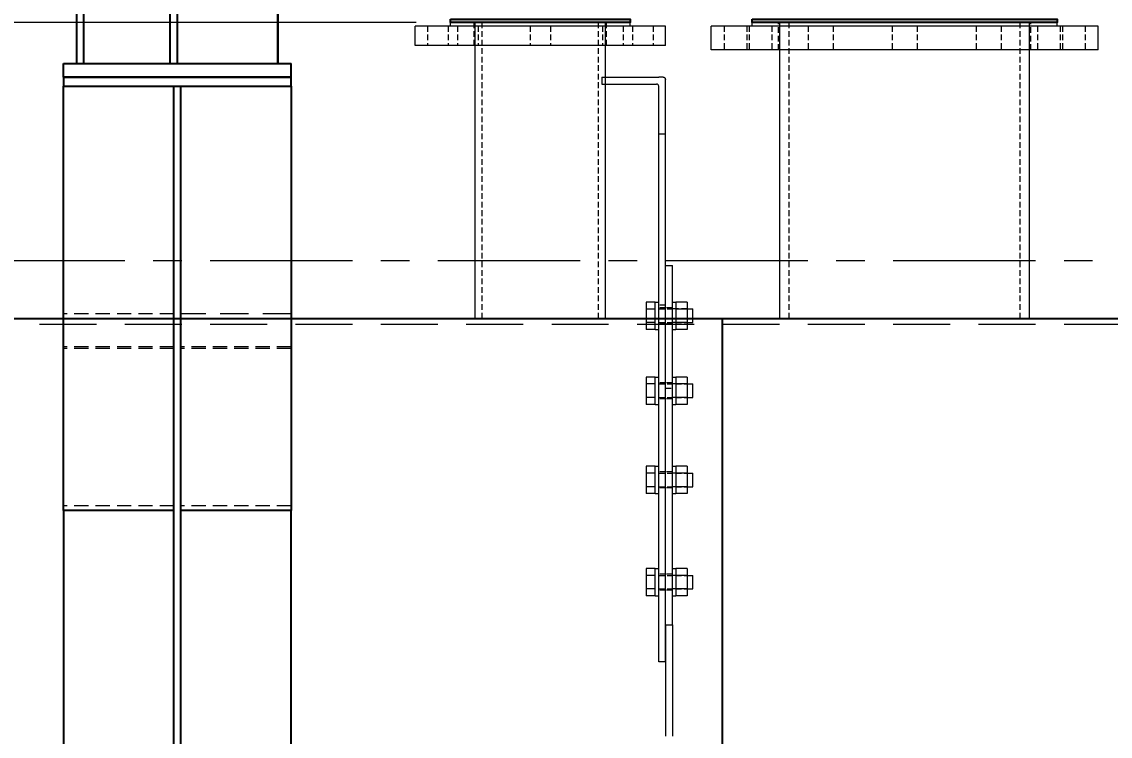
# Model space of a CAD drawing. Header units: millimetres. Extents: x -46397 to 283259, y -8690 to 23983.
# Drawn here: x 2798 to 3754, y 5625 to 6253 of the extents above; entities that cross this region are included whole.
import ezdxf

# ---------------------------------------------------------------- set-up
doc = ezdxf.new("R2010")
doc.units = ezdxf.units.MM
for name, pattern in [('CENTER', [2, 1.25, -0.25, 0.25, -0.25]), ('HIDDEN', [0.375, 0.25, -0.125]), ('HIDDENX2', [0.75, 0.5, -0.25])]:
    doc.linetypes.add(name, pattern=pattern)
doc.layers.get('Defpoints').update_dxf_attribs({"lineweight": 0})
for name, color, linetype, lineweight in [('AM_8', 1, 'Continuous', 25), ('CHUAN NET KHUAT', 4, 'HIDDEN', 0), ('DUONGCHINH', 7, 'Continuous', 25), ('DUONGTAM', 1, 'CENTER', 0), ('PHANTOM 2', 8, 'Continuous', 0), ('Standard', 7, 'Continuous', 0)]:
    doc.layers.add(name, color=color, linetype=linetype, lineweight=lineweight)
doc.styles.add('GHI CHÚ 1', font='isocp_IV25.ttf', dxfattribs={"width": 0.8})
doc.dimstyles.new('1-30SCALE', dxfattribs={"dimtxt": 75, "dimasz": 75, "dimexe": 37.5, "dimexo": 30, "dimgap": 30, "dimtad": 1, "dimtoh": 1, "dimdec": 0, "dimdsep": 46, "dimtxsty": 'GHI CHÚ 1', "dimcen": 0.09, "dimclrd": 256, "dimclre": 256, "dimclrt": 2, "dimadec": 0, "dimazin": 0, "dimtfac": 1, "dimtdec": 0, "dimtofl": 0, "dimtmove": 0, "dimatfit": 3, "dimfxl": 1, "dimlwd": 0, "dimlwe": 0, "dimarcsym": 0})

# ---------------------------------------------------------------- blocks, each defined once
blk = doc.blocks.new('A$Cb6d5b212')
at = {"color": 2, "linetype": 'Continuous', "lineweight": 0, "ltscale": 10, "extrusion": (2.28848e-17, 1, 0)}
blk.add_line((0, -990), (0, 990), dxfattribs=at)
at = {"layer": 'CHUAN NET KHUAT', "color": 3, "linetype": 'HIDDENX2', "lineweight": 0, "ltscale": 100, "extrusion": (2.28848e-17, 1, 0)}
for p, q in [((-1500, 985), (0, 985)), ((0, 985), (1500, 985))]:
    blk.add_line(p, q, dxfattribs=at)
at = {"layer": 'DUONGCHINH', "color": 2, "ltscale": 10, "extrusion": (2.28848e-17, 1, 0)}
for p, q in [((-1500, 990), (0, 990)), ((0, -990), (0, 990)), ((0, 990), (1500, 990))]:
    blk.add_line(p, q, dxfattribs=at)
blk = doc.blocks.new('A$C0143f3ea')
at = {"layer": 'DUONGTAM', "color": 5, "lineweight": 0, "ltscale": 100, "extrusion": (2.28848e-17, 1, 0)}
blk.add_line((-3050, 1041), (3050, 1041), dxfattribs=at)
blk = doc.blocks.new('A$Cd98a78a3')
at = {"color": 7, "linetype": 'Continuous', "lineweight": 0, "ltscale": 10, "extrusion": (2.28848e-17, 1, 0)}
for p, q in [((-106.02, 1202), (-106.02, 1196)), ((-106.02, 1202), (-56.04, 1202)), ((-106.02, 1196), (-58.04, 1196)), ((-56.04, 1202), (-56.04, 1202)), ((-52.04, 1202), (-56.04, 1202)), ((-52.04, 1202), (-56.04, 1202)), ((-50.04, 1200), (-50.04, 1200)), ((-50.04, 1151.8), (-50.04, 1200)), ((-56.04, 1151.8), (-56.04, 1194)), ((-56.04, 688.04), (-56.04, 1151.8)), ((-50.04, 1151.8), (-56.04, 1151.8)), ((-50.04, 688.04), (-50.04, 1151.8)), ((-50.04, 1036.62), (-44.04, 1036.62)), ((-44.04, 720.71), (-44.04, 1036.62)), ((-67.04, 1004.21), (-67.04, 998.23)), ((-59.04, 1004.21), (-67.04, 1004.21)), ((-59.04, 980.26), (-59.04, 1004.26)), ((-59.04, 1004.26), (-56.04, 1004.26)), ((-44.04, 1004.26), (-41.04, 1004.26)), ((-41.04, 1004.26), (-41.04, 980.26)), ((-31.04, 1004.21), (-41.04, 1004.21)), ((-31.04, 1004.21), (-31.04, 998.23)), ((-67.04, 998.23), (-67.04, 986.28)), ((-59.04, 998.23), (-67.04, 998.23)), ((-31.04, 998.23), (-41.04, 998.23)), ((-31.04, 998.26), (-26.04, 998.26)), ((-31.04, 998.23), (-31.04, 986.28)), ((-26.04, 986.26), (-26.04, 998.26)), ((-67.04, 986.28), (-67.04, 980.3)), ((-59.04, 986.28), (-67.04, 986.28)), ((-31.04, 986.28), (-41.04, 986.28)), ((-31.04, 986.28), (-31.04, 980.3)), ((-31.04, 986.26), (-26.04, 986.26)), ((-59.04, 980.3), (-67.04, 980.3)), ((-59.04, 980.26), (-56.04, 980.26)), ((-44.04, 980.26), (-41.04, 980.26)), ((-31.04, 980.3), (-41.04, 980.3)), ((-67.04, 938.35), (-67.04, 932.38)), ((-59.04, 938.35), (-67.04, 938.35)), ((-59.04, 914.4), (-59.04, 938.4)), ((-59.04, 938.4), (-56.04, 938.4)), ((-44.04, 938.4), (-41.04, 938.4)), ((-41.04, 938.4), (-41.04, 914.4)), ((-31.04, 938.35), (-41.04, 938.35)), ((-31.04, 938.35), (-31.04, 932.38)), ((-67.04, 932.38), (-67.04, 920.42)), ((-59.04, 932.38), (-67.04, 932.38)), ((-31.04, 932.38), (-41.04, 932.38)), ((-31.04, 932.4), (-26.04, 932.4)), ((-31.04, 932.38), (-31.04, 920.42)), ((-26.04, 920.4), (-26.04, 932.4)), ((-67.04, 920.42), (-67.04, 914.44)), ((-59.04, 920.42), (-67.04, 920.42)), ((-31.04, 920.42), (-41.04, 920.42)), ((-31.04, 920.42), (-31.04, 914.44)), ((-31.04, 920.4), (-26.04, 920.4)), ((-59.04, 914.44), (-67.04, 914.44)), ((-59.04, 914.4), (-56.04, 914.4)), ((-44.04, 914.4), (-41.04, 914.4)), ((-31.04, 914.44), (-41.04, 914.44)), ((-67.04, 859.96), (-67.04, 853.98)), ((-59.04, 859.96), (-67.04, 859.96)), ((-67.04, 853.98), (-67.04, 842.02)), ((-59.04, 853.98), (-67.04, 853.98)), ((-59.04, 836), (-59.04, 860)), ((-59.04, 860), (-56.04, 860)), ((-44.04, 860), (-41.04, 860)), ((-41.04, 860), (-41.04, 836)), ((-31.04, 859.96), (-41.04, 859.96)), ((-31.04, 853.98), (-41.04, 853.98)), ((-31.04, 859.96), (-31.04, 853.98)), ((-31.04, 854), (-26.04, 854)), ((-31.04, 853.98), (-31.04, 842.02)), ((-26.04, 842), (-26.04, 854)), ((-67.04, 842.02), (-67.04, 836.05)), ((-59.04, 842.02), (-67.04, 842.02)), ((-31.04, 842.02), (-41.04, 842.02)), ((-31.04, 842.02), (-31.04, 836.05)), ((-31.04, 842), (-26.04, 842)), ((-59.04, 836.05), (-67.04, 836.05)), ((-59.04, 836), (-56.04, 836)), ((-44.04, 836), (-41.04, 836)), ((-31.04, 836.05), (-41.04, 836.05)), ((-67.04, 770.1), (-67.04, 764.12)), ((-59.04, 770.1), (-67.04, 770.1)), ((-59.04, 746.14), (-59.04, 770.14)), ((-59.04, 770.14), (-56.04, 770.14)), ((-44.04, 770.14), (-41.04, 770.14)), ((-41.04, 770.14), (-41.04, 746.14)), ((-31.04, 770.1), (-41.04, 770.1)), ((-31.04, 770.1), (-31.04, 764.12)), ((-67.04, 764.12), (-67.04, 752.16)), ((-59.04, 764.12), (-67.04, 764.12)), ((-31.04, 764.12), (-41.04, 764.12)), ((-31.04, 764.14), (-26.04, 764.14)), ((-31.04, 764.12), (-31.04, 752.16)), ((-26.04, 752.14), (-26.04, 764.14)), ((-67.04, 752.16), (-67.04, 746.19)), ((-59.04, 752.16), (-67.04, 752.16)), ((-59.04, 746.19), (-67.04, 746.19)), ((-59.04, 746.14), (-56.04, 746.14)), ((-44.04, 746.14), (-41.04, 746.14)), ((-31.04, 752.16), (-41.04, 752.16)), ((-31.04, 746.19), (-41.04, 746.19)), ((-31.04, 752.16), (-31.04, 746.19)), ((-31.04, 752.14), (-26.04, 752.14)), ((-50.04, 720.71), (-50.04, 622.71)), ((-50.04, 720.71), (-44.04, 720.71)), ((-44.04, 720.71), (-44.04, 622.71)), ((-50.04, 688.04), (-56.04, 688.04))]:
    blk.add_line(p, q, dxfattribs=at)
at = {"color": 4, "linetype": 'HIDDENX2', "lineweight": 0, "ltscale": 10, "extrusion": (2.28848e-17, 1, 0)}
for p, q in [((-50.04, 1001.5), (-56.04, 1001.5)), ((-50.04, 999.26), (-56.04, 999.26)), ((-56.04, 998.26), (-31.04, 998.26)), ((-44.04, 999.26), (-50.04, 999.26)), ((-31.04, 998.26), (-44.04, 998.26)), ((-56.04, 986.26), (-31.04, 986.26)), ((-50.04, 985.26), (-56.04, 985.26)), ((-44.04, 985.26), (-50.04, 985.26)), ((-31.04, 986.26), (-44.04, 986.26)), ((-50.04, 933.4), (-56.04, 933.4)), ((-56.04, 932.4), (-31.04, 932.4)), ((-44.04, 933.4), (-50.04, 933.4)), ((-50.04, 928.59), (-44.04, 928.59)), ((-31.04, 932.4), (-44.04, 932.4)), ((-56.04, 920.4), (-31.04, 920.4)), ((-50.04, 919.4), (-56.04, 919.4)), ((-44.04, 919.4), (-50.04, 919.4)), ((-31.04, 920.4), (-44.04, 920.4)), ((-50.04, 855), (-56.04, 855)), ((-56.04, 854), (-31.04, 854)), ((-44.04, 855), (-50.04, 855)), ((-31.04, 854), (-44.04, 854)), ((-56.04, 842), (-31.04, 842)), ((-31.04, 842), (-44.04, 842)), ((-50.04, 841), (-56.04, 841)), ((-44.04, 841), (-50.04, 841)), ((-50.04, 765.14), (-56.04, 765.14)), ((-44.04, 765.14), (-50.04, 765.14)), ((-56.04, 764.14), (-31.04, 764.14)), ((-31.04, 764.14), (-44.04, 764.14)), ((-56.04, 752.14), (-31.04, 752.14)), ((-50.04, 751.14), (-56.04, 751.14)), ((-44.04, 751.14), (-50.04, 751.14)), ((-31.04, 752.14), (-44.04, 752.14))]:
    blk.add_line(p, q, dxfattribs=at)
at = {"color": 7, "linetype": 'Continuous', "lineweight": 0, "ltscale": 10}
blk.add_arc((-58.04, 1194), 2, 0, 90, dxfattribs=at)
blk.add_ellipse((-52.04, 1200), major_axis=(-2, 0), ratio=0.999995, start_param=-3.141593, end_param=-1.570796, dxfattribs=at)
at = {"color": 7, "linetype": 'Continuous', "lineweight": 0, "ltscale": 10, "extrusion": (0, 0, -1)}
blk.add_ellipse((-52.04, 1200), major_axis=(0, 2), ratio=1, start_param=0, end_param=1.570796, dxfattribs=at)
blk = doc.blocks.new('WQU EUIQUWE QWEQWE')
at = {"color": 2, "linetype": 'Continuous', "lineweight": 0, "ltscale": 10, "extrusion": (-2.22045e-16, 1, 0)}
for p, q in [((4950, 1247), (4730, 1247)), ((4730, 1230), (4730, 1247)), ((4919, 1250), (4761, 1250)), ((4761, 1247), (4761, 1250)), ((4782.85, 990), (4782.85, 1250)), ((4897.15, 990), (4897.15, 1250)), ((4919, 1247), (4919, 1250)), ((4950, 1230), (4950, 1247)), ((5330, 1247), (4990, 1247)), ((4990, 1226), (4990, 1247)), ((5294, 1250), (5026, 1250)), ((5026, 1247), (5026, 1250)), ((5050.45, 990), (5050.45, 1250)), ((5269.55, 990), (5269.55, 1250)), ((5294, 1247), (5294, 1250)), ((5330, 1226), (5330, 1247)), ((4950, 1230), (4730, 1230)), ((5330, 1226), (4990, 1226)), ((4782.85, 990), (4897.15, 990)), ((5050.45, 990), (5269.55, 990))]:
    blk.add_line(p, q, dxfattribs=at)
at = {"color": 1, "linetype": 'HIDDENX2', "lineweight": 0, "ltscale": 10, "extrusion": (-2.22045e-16, 1, 0)}
for p, q in [((4741, 1247), (4741, 1230)), ((4759, 1247), (4759, 1230)), ((4767.36, 1247), (4767.36, 1230)), ((4782, 1230), (4782, 1250)), ((4785.36, 1247), (4785.36, 1230)), ((4788.87, 990), (4788.87, 1250)), ((4831, 1247), (4831, 1230)), ((4849, 1247), (4849, 1230)), ((4891.13, 990), (4891.13, 1250)), ((4894.64, 1247), (4894.64, 1230)), ((4898, 1230), (4898, 1250)), ((4912.64, 1247), (4912.64, 1230)), ((4921, 1247), (4921, 1230)), ((4939, 1247), (4939, 1230)), ((5001.5, 1247), (5001.5, 1226)), ((5021.26, 1247), (5021.26, 1226)), ((5023.5, 1247), (5023.5, 1226)), ((5043.26, 1247), (5043.26, 1226)), ((5049.25, 1226), (5049.25, 1250)), ((5058.63, 990), (5058.63, 1250)), ((5075.25, 1247), (5075.25, 1226)), ((5097.25, 1247), (5097.25, 1226)), ((5149, 1247), (5149, 1226)), ((5171, 1247), (5171, 1226)), ((5222.75, 1247), (5222.75, 1226)), ((5244.75, 1247), (5244.75, 1226)), ((5261.37, 990), (5261.37, 1250)), ((5270.75, 1226), (5270.75, 1250)), ((5276.74, 1247), (5276.74, 1226)), ((5296.5, 1247), (5296.5, 1226)), ((5298.74, 1247), (5298.74, 1226)), ((5318.5, 1247), (5318.5, 1226))]:
    blk.add_line(p, q, dxfattribs=at)
blk = doc.blocks.new('*D186')
at = {"layer": 'Defpoints', "color": 0, "transparency": 16777216}
for p in [(3253.15, 6380.44), (3253.15, 6254.06, -1.5), (1253.15, 6192.56, -1.5)]:
    blk.add_point(p, dxfattribs=at)
at = {"layer": 'PHANTOM 2', "linetype": 'Continuous', "lineweight": 0, "transparency": 16777216}
for p, q in [((1253.15, 6222.56), (1253.15, 6410.44)), ((3253.15, 6284.06), (3253.15, 6410.44)), ((1343.15, 6380.44), (3163.15, 6380.44))]:
    blk.add_line(p, q, dxfattribs=at)
at = {"layer": 'PHANTOM 2', "transparency": 16777216}
for points in [[(1343.15, 6395.44), (1343.15, 6365.44), (1253.15, 6380.44)], [(3163.15, 6395.44), (3163.15, 6365.44), (3253.15, 6380.44)]]:
    blk.add_solid(points, dxfattribs=at)
at = {"layer": 'PHANTOM 2', "color": 2, "transparency": 16777216, "insert": (2253.15, 6459.8), "char_height": 95, "attachment_point": 5, "style": 'GHI CHÚ 1'}
blk.add_mtext('2000', dxfattribs=at)
blk = doc.blocks.new('*D188')
at = {"layer": 'Defpoints', "color": 0, "transparency": 16777216}
for p in [(4688.16, 6380.44), (3573.15, 6254.06, -1.5), (4688.16, 6142.56, -1.5)]:
    blk.add_point(p, dxfattribs=at)
at = {"layer": 'PHANTOM 2', "linetype": 'Continuous', "lineweight": 0, "transparency": 16777216}
for p, q in [((3573.15, 6284.06), (3573.15, 6410.44)), ((4688.16, 6172.56), (4688.16, 6410.44)), ((3663.15, 6380.44), (4598.16, 6380.44))]:
    blk.add_line(p, q, dxfattribs=at)
at = {"layer": 'PHANTOM 2', "transparency": 16777216}
for points in [[(3663.15, 6395.44), (3663.15, 6365.44), (3573.15, 6380.44)], [(4598.16, 6395.44), (4598.16, 6365.44), (4688.16, 6380.44)]]:
    blk.add_solid(points, dxfattribs=at)
at = {"layer": 'PHANTOM 2', "color": 2, "transparency": 16777216, "insert": (4130.65, 6457.94), "char_height": 95, "attachment_point": 5, "style": 'GHI CHÚ 1'}
blk.add_mtext('1115', dxfattribs=at)
blk = doc.blocks.new('SD2-1')
at = {"layer": 'CHUAN NET KHUAT', "ltscale": 50, "extrusion": (2.28848e-17, 1, 0)}
for p, q in [((198.33, 478.31), (101.33, 478.31)), ((301.33, 474.32), (101.33, 474.32)), ((198.33, 449.33), (101.33, 449.33)), ((198.33, 447.83), (101.33, 447.83)), ((301.33, 449.33), (204.33, 449.33)), ((301.33, 447.83), (204.33, 447.83)), ((198.33, 309.62), (101.33, 309.62)), ((301.33, 309.62), (204.33, 309.62))]:
    blk.add_line(p, q, dxfattribs=at)
at = {"layer": 'CHUAN NET KHUAT', "ltscale": 100, "extrusion": (2.28848e-17, 1, 0)}
blk.add_line((301.33, 478.31), (204.33, 478.31), dxfattribs=at)
at = {"layer": 'DUONGCHINH', "extrusion": (2.28848e-17, 1, 0)}
for p, q in [((301.33, 686.32), (101.33, 686.32)), ((101.33, 686.32), (101.33, 678.32)), ((301.33, 678.32), (301.33, 686.32)), ((101.33, 678.32), (301.33, 678.32)), ((101.33, 305.56), (101.33, 678.32)), ((198.33, 35.81), (198.33, 678.32)), ((204.33, 35.81), (204.33, 678.32)), ((301.33, 678.32), (301.33, 305.56)), ((101.33, 305.56), (101.33, 2.08)), ((198.33, 305.56), (101.33, 305.56)), ((301.33, 305.56), (204.33, 305.56)), ((301.33, 2.08), (301.33, 305.56)), ((198.33, 8.74), (198.33, 35.81)), ((204.33, 35.81), (198.33, 35.81)), ((204.33, 8.74), (204.33, 35.81)), ((101.33, 0), (101.33, 2.08)), ((301.33, 2.08), (101.33, 2.08)), ((101.33, 0), (301.33, 0)), ((204.33, 8.74), (198.33, 8.74)), ((301.33, 2.08), (301.33, 0))]:
    blk.add_line(p, q, dxfattribs=at)
blk = doc.blocks.new('sd2-5')
at = {"layer": 'DUONGCHINH', "ltscale": 10, "extrusion": (6.89019e-16, 1, 0)}
for p, q in [((-188.11, 621.61), (-152.75, 721.61)), ((-146.39, 721.61), (-181.74, 621.61)), ((-152.75, 721.61), (-146.67, 721.61)), ((-146.67, 721.61), (-145.79, 721.61)), ((-145.79, 721.61), (-134.47, 721.61)), ((-134.47, 721.61), (-71.01, 721.61)), ((-106.08, 621.61), (-70.73, 721.61)), ((-64.36, 721.61), (-99.72, 621.61)), ((-71.01, 721.61), (-64.64, 721.61)), ((-64.64, 721.61), (-11.61, 721.61)), ((19.31, 721.61), (-11.61, 721.61)), ((-11.33, 12), (-11.33, 721.61)), ((19.31, 721.61), (27.91, 721.61)), ((19.31, 601.61), (19.31, 721.61)), ((27.91, 601.61), (27.91, 721.61)), ((-188.11, 12), (-188.11, 621.61)), ((-181.74, 621.61), (-188.11, 621.61)), ((-181.74, 12), (-181.74, 621.61)), ((-106.08, 12), (-106.08, 621.61)), ((-99.72, 621.61), (-106.08, 621.61)), ((-99.72, 12), (-99.72, 621.61)), ((19.31, 601.61), (-11.61, 601.61)), ((-11.33, 601.61), (-11.33, 12)), ((27.91, 601.61), (19.31, 601.61)), ((-199.72, 12), (0, 12)), ((-199.72, 0), (-199.72, 12)), ((0, 12), (0.28, 12)), ((0.28, 0), (0.28, 12)), ((-199.72, 0), (0, 0)), ((0, 0), (0.28, 0))]:
    blk.add_line(p, q, dxfattribs=at)
blk = doc.blocks.new('*D1433')
at = {"layer": 'Defpoints', "color": 0, "transparency": 16777216}
for p in [(3174.15, 6252.56, -1.5), (2591.81, 5992.56), (3161.63, 5992.56, -1.5)]:
    blk.add_point(p, dxfattribs=at)
at = {"layer": 'PHANTOM 2', "linetype": 'Continuous', "lineweight": 0, "transparency": 16777216}
for p, q in [((3144.15, 6252.56), (2561.81, 6252.56)), ((2591.81, 6162.56), (2591.81, 6082.56)), ((3131.63, 5992.56), (2561.81, 5992.56))]:
    blk.add_line(p, q, dxfattribs=at)
at = {"layer": 'PHANTOM 2', "transparency": 16777216}
for points in [[(2576.81, 6162.56), (2606.81, 6162.56), (2591.81, 6252.56)], [(2576.81, 6082.56), (2606.81, 6082.56), (2591.81, 5992.56)]]:
    blk.add_solid(points, dxfattribs=at)
at = {"layer": 'PHANTOM 2', "color": 2, "transparency": 16777216, "insert": (2514.3, 6122.56), "char_height": 95, "attachment_point": 5, "rotation": 90, "style": 'GHI CHÚ 1'}
blk.add_mtext('260', dxfattribs=at)

msp = doc.modelspace()

# ---------------------------------------------------------------- hatches: boundary and pattern name
at = {"layer": 'AM_8'}
for points in [[(3174.15, 6252.56), (3332.15, 6252.56), (3332.15, 6255.55), (3174.15, 6255.55)], [(3439.15, 6252.56), (3707.15, 6252.56), (3707.15, 6255.55), (3707.15, 6255.55), (3439.15, 6255.55)]]:
    msp.add_hatch(color=4, dxfattribs=at).paths.add_polyline_path(points)

# ---------------------------------------------------------------- linework, layer by layer
at = {"elevation": -1.5}
for points in [[(3174.15, 6255.55), (3332.15, 6255.55), (3332.15, 6252.56), (3174.15, 6252.56)], [(3439.15, 6255.55), (3707.15, 6255.55), (3707.15, 6252.56), (3439.15, 6252.56)]]:
    msp.add_lwpolyline(points, close=True, dxfattribs=at)

# ---------------------------------------------------------------- block references
for name, p in [('sd2-5', (3034.03, 6204.56, -1.5)), ('SD2-1', (2732.98, 5518.24, -1.5))]:
    msp.add_blockref(name, p)
at = {"layer": 'Standard'}
for name, p in [('WQU EUIQUWE QWEQWE', (-1586.85, 5002.56, -1.5)), ('A$Cd98a78a3', (3413.15, 5002.56, -1.5)), ('A$C0143f3ea', (3413.15, 5002.56, -1.5)), ('A$Cb6d5b212', (3413.15, 5002.56, -1.5))]:
    msp.add_blockref(name, p, dxfattribs=at)

# ---------------------------------------------------------------- dimensions: what is measured, and where the dimension line sits
at = {"layer": 'PHANTOM 2'}
for base, p1, p2, picture, middle in [((3253.15, 6380.44), (1253.15, 6192.56, -1.5), (3253.15, 6254.06, -1.5), '*D186', (2253.15, 6459.8)), ((4688.16, 6380.44), (3573.15, 6254.06, -1.5), (4688.16, 6142.56, -1.5), '*D188', (4130.65, 6457.94))]:
    dim = msp.add_linear_dim(base=base, p1=p1, p2=p2, dimstyle='1-30SCALE', override={"dimtxt": 95, "dimasz": 90, "dimexe": 30, "dimtmove": 1}, dxfattribs=at)
    dim.commit()
    dim.dimension.update_dxf_attribs({"geometry": picture, "text_midpoint": middle})
dim = msp.add_linear_dim(base=(2591.81, 5992.56), p1=(3174.15, 6252.56, -1.5), p2=(3161.63, 5992.56, -1.5), angle=90, dimstyle='1-30SCALE', override={"dimtxt": 95, "dimasz": 90, "dimexe": 30, "dimtmove": 1}, dxfattribs=at)
dim.commit()
dim.dimension.update_dxf_attribs({"geometry": '*D1433', "text_midpoint": (2514.3, 6122.56)})

doc.saveas('drawing.dxf')
